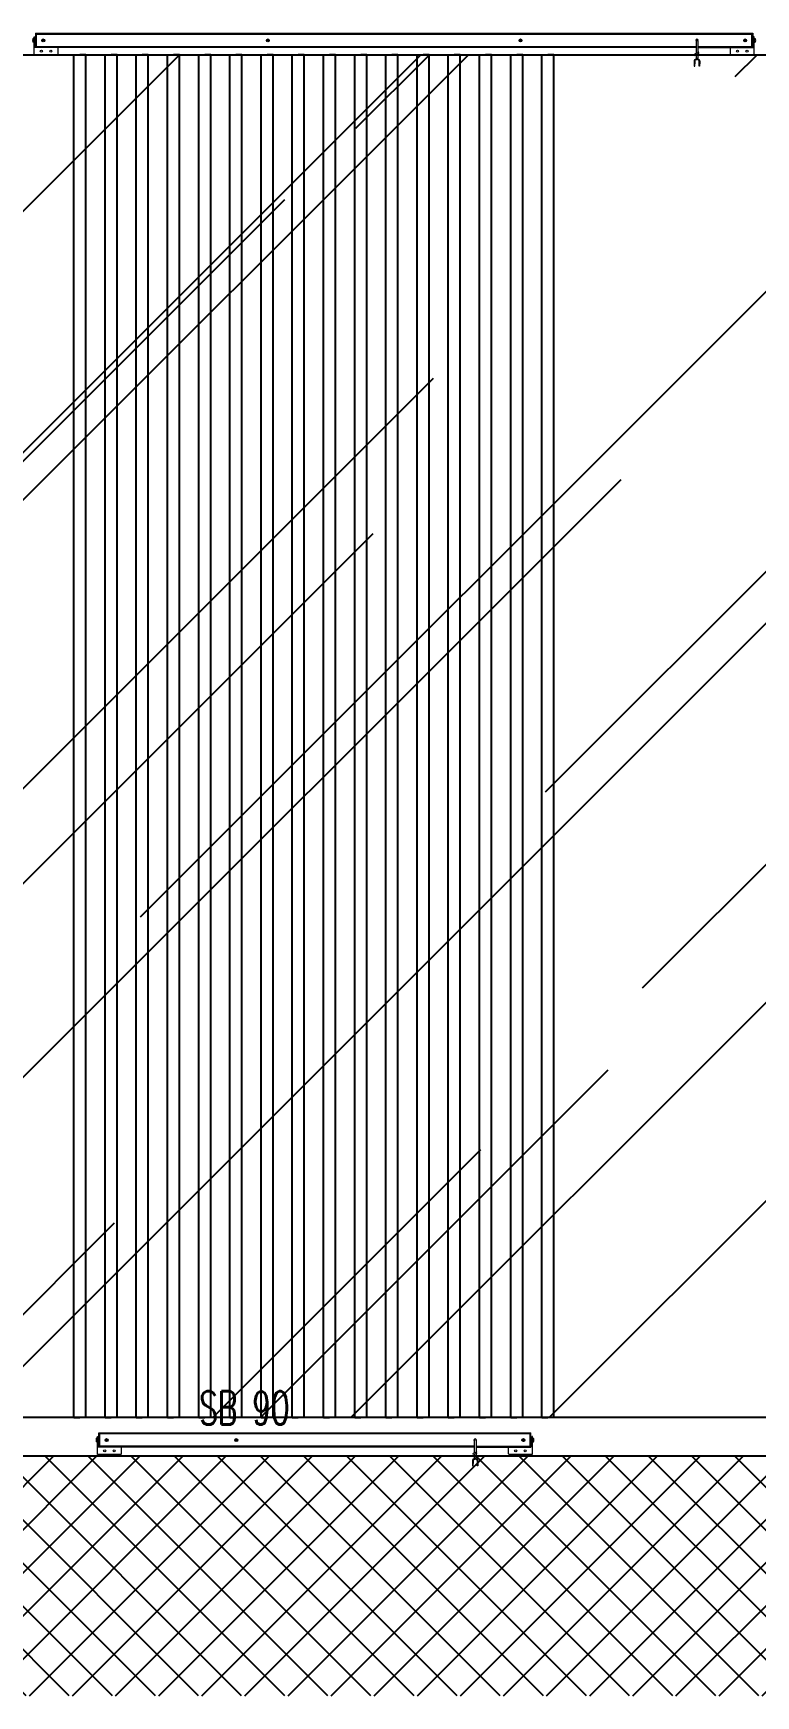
# Model space of a CAD drawing. Header units: millimetres. Extents: x 1734 to 22014, y 983 to 3953.
# Drawn here: x 20210.8 to 20361.3, y 1764.1 to 2110.6 of the extents above; entities that cross this region are included whole.
import ezdxf

# ---------------------------------------------------------------- set-up
doc = ezdxf.new("R2010")
doc.units = ezdxf.units.MM
for name, color, linetype in [('ARREDO_bacchette', 8, 'Continuous'), ('MATERIALS_transparent glass', 133, 'Continuous'), ('SURVEY_frames', 3, 'Continuous')]:
    doc.layers.add(name, color=color, linetype=linetype)
doc.layers.add('LD_light', color=240, linetype='Continuous', lineweight=5)
doc.styles.add('SIMPLEX', font='SIMPLEX.SHX', dxfattribs={"width": 0.65})

msp = doc.modelspace()

# ---------------------------------------------------------------- hatches: boundary and pattern name
at = {"layer": 'MATERIALS_transparent glass'}
h = msp.add_hatch(dxfattribs=at)
h.set_pattern_fill('AR-RROOF', color=144, scale=2.5, angle=-60.02541, style=0)
h.set_pattern_definition([(45, (18656.07, 5679.164), (53.8815, 143.6841), [952.5, -127, 317.5, -63.5]), (45, (18693.34, 5761.33), (-104.62, 14.8174), [190.5, -20.955, 381, -47.625]), (45, (18640.355, 5739.78), (203.4028, 263.5705), [508, -88.9, 254, -63.5])])
h.paths.add_polyline_path([(20193.982, 2106.116), (20593.978, 2106.116), (20593.978, 1822.116), (20193.982, 1822.116)])
at = {"layer": 'SURVEY_frames'}
h = msp.add_hatch(dxfattribs=at)
h.set_pattern_fill('ANSI37', color=144, scale=2, angle=-195.02541, style=0)
h.set_pattern_definition([(315, (18656.0706, 5679.1635), (4.490128, 4.490128), []), (45, (18656.0706, 5679.1635), (-4.490128, 4.490128), [])])
h.paths.add_polyline_path([(21080.175, 1764.116), (21080.175, 1814.116), (19456.527, 1814.116), (19456.448, 1764.116)])

# ---------------------------------------------------------------- linework, layer by layer
at = {"layer": 'ARREDO_bacchette'}
for p, q in [((20219.273, 1822.116), (20219.273, 2106.116)), ((20219.273, 2106.116), (20220.523, 2106.116)), ((20221.773, 2106.116), (20220.523, 2106.116)), ((20221.773, 1822.116), (20221.773, 2106.116)), ((20225.773, 1822.116), (20225.773, 2106.116)), ((20225.773, 2106.116), (20227.023, 2106.116)), ((20228.273, 2106.116), (20227.023, 2106.116)), ((20228.273, 1822.116), (20228.273, 2106.116)), ((20232.273, 1822.116), (20232.273, 2106.116)), ((20232.273, 2106.116), (20233.523, 2106.116)), ((20234.773, 2106.116), (20233.523, 2106.116)), ((20234.773, 1822.116), (20234.773, 2106.116)), ((20238.773, 1822.116), (20238.773, 2106.116)), ((20238.773, 2106.116), (20240.023, 2106.116)), ((20241.273, 2106.116), (20240.023, 2106.116)), ((20241.273, 1822.116), (20241.273, 2106.116)), ((20245.273, 1822.116), (20245.273, 2106.116)), ((20245.273, 2106.116), (20246.523, 2106.116)), ((20247.773, 2106.116), (20246.523, 2106.116)), ((20247.773, 1822.116), (20247.773, 2106.116)), ((20251.773, 1822.116), (20251.773, 2106.116)), ((20251.773, 2106.116), (20253.023, 2106.116)), ((20254.273, 2106.116), (20253.023, 2106.116)), ((20254.273, 1822.116), (20254.273, 2106.116)), ((20258.273, 1822.116), (20258.273, 2106.116)), ((20258.273, 2106.116), (20259.523, 2106.116)), ((20260.773, 2106.116), (20259.523, 2106.116)), ((20260.773, 1822.116), (20260.773, 2106.116)), ((20264.773, 1822.116), (20264.773, 2106.116)), ((20264.773, 2106.116), (20266.023, 2106.116)), ((20267.273, 2106.116), (20266.023, 2106.116)), ((20267.273, 1822.116), (20267.273, 2106.116)), ((20271.273, 1822.116), (20271.273, 2106.116)), ((20271.273, 2106.116), (20272.523, 2106.116)), ((20273.773, 2106.116), (20272.523, 2106.116)), ((20273.773, 1822.116), (20273.773, 2106.116)), ((20277.773, 1822.116), (20277.773, 2106.116)), ((20277.773, 2106.116), (20279.023, 2106.116)), ((20280.273, 2106.116), (20279.023, 2106.116)), ((20280.273, 1822.116), (20280.273, 2106.116)), ((20284.273, 1822.116), (20284.273, 2106.116)), ((20284.273, 2106.116), (20285.523, 2106.116)), ((20286.773, 2106.116), (20285.523, 2106.116)), ((20286.773, 1822.116), (20286.773, 2106.116)), ((20290.773, 1822.116), (20290.773, 2106.116)), ((20290.773, 2106.116), (20292.023, 2106.116)), ((20293.273, 2106.116), (20292.023, 2106.116)), ((20293.273, 1822.116), (20293.273, 2106.116)), ((20297.273, 1822.116), (20297.273, 2106.116)), ((20297.273, 2106.116), (20298.523, 2106.116)), ((20299.773, 2106.116), (20298.523, 2106.116)), ((20299.773, 1822.116), (20299.773, 2106.116)), ((20303.773, 1822.116), (20303.773, 2106.116)), ((20303.773, 2106.116), (20305.023, 2106.116)), ((20306.273, 2106.116), (20305.023, 2106.116)), ((20306.273, 1822.116), (20306.273, 2106.116)), ((20310.273, 1822.116), (20310.273, 2106.116)), ((20310.273, 2106.116), (20311.523, 2106.116)), ((20312.773, 2106.116), (20311.523, 2106.116)), ((20312.773, 1822.116), (20312.773, 2106.116)), ((20316.773, 1822.116), (20316.773, 2106.116)), ((20316.773, 2106.116), (20318.023, 2106.116)), ((20319.273, 2106.116), (20318.023, 2106.116)), ((20319.273, 1822.116), (20319.273, 2106.116)), ((20219.273, 1822.116), (20220.523, 1822.116)), ((20221.773, 1822.116), (20220.523, 1822.116)), ((20225.773, 1822.116), (20227.023, 1822.116)), ((20228.273, 1822.116), (20227.023, 1822.116)), ((20232.273, 1822.116), (20233.523, 1822.116)), ((20234.773, 1822.116), (20233.523, 1822.116)), ((20238.773, 1822.116), (20240.023, 1822.116)), ((20241.273, 1822.116), (20240.023, 1822.116)), ((20245.273, 1822.116), (20246.523, 1822.116)), ((20247.773, 1822.116), (20246.523, 1822.116)), ((20251.773, 1822.116), (20253.023, 1822.116)), ((20254.273, 1822.116), (20253.023, 1822.116)), ((20258.273, 1822.116), (20259.523, 1822.116)), ((20260.773, 1822.116), (20259.523, 1822.116)), ((20264.773, 1822.116), (20266.023, 1822.116)), ((20267.273, 1822.116), (20266.023, 1822.116)), ((20271.273, 1822.116), (20272.523, 1822.116)), ((20273.773, 1822.116), (20272.523, 1822.116)), ((20277.773, 1822.116), (20279.023, 1822.116)), ((20280.273, 1822.116), (20279.023, 1822.116)), ((20284.273, 1822.116), (20285.523, 1822.116)), ((20286.773, 1822.116), (20285.523, 1822.116)), ((20290.773, 1822.116), (20292.023, 1822.116)), ((20293.273, 1822.116), (20292.023, 1822.116)), ((20297.273, 1822.116), (20298.523, 1822.116)), ((20299.773, 1822.116), (20298.523, 1822.116)), ((20303.773, 1822.116), (20305.023, 1822.116)), ((20306.273, 1822.116), (20305.023, 1822.116)), ((20310.273, 1822.116), (20311.523, 1822.116)), ((20312.773, 1822.116), (20311.523, 1822.116)), ((20316.773, 1822.116), (20318.023, 1822.116)), ((20319.273, 1822.116), (20318.023, 1822.116))]:
    msp.add_line(p, q, dxfattribs=at)
at = {"layer": 'LD_light'}
for p, q in [((20211.298, 2110.587), (20211.298, 2107.607)), ((20211.298, 2110.587), (20360.702, 2110.587)), ((20211.298, 2110.388), (20360.702, 2110.388)), ((20211.496, 2110.359), (20211.298, 2110.359)), ((20211.496, 2107.826), (20211.496, 2110.388)), ((20360.503, 2110.359), (20360.702, 2110.359)), ((20360.503, 2107.826), (20360.503, 2110.359)), ((20360.702, 2110.587), (20360.702, 2107.607)), ((20210.801, 2108.7), (20210.801, 2109.494)), ((20211, 2109.494), (20210.801, 2109.494)), ((20211, 2108.7), (20210.801, 2108.7)), ((20211, 2109.842), (20211.149, 2109.842)), ((20211, 2106.117), (20211, 2109.842)), ((20348.88, 2107.607), (20211, 2107.607)), ((20211.149, 2107.607), (20211.149, 2109.842)), ((20211.298, 2109.594), (20211.149, 2109.594)), ((20211.298, 2108.6), (20211.149, 2108.6)), ((20211.496, 2107.826), (20211.298, 2107.826)), ((20211.298, 2107.806), (20348.88, 2107.806)), ((20215.966, 2106.216), (20215.966, 2107.508)), ((20348.624, 2106.271), (20349.504, 2106.711)), ((20348.88, 2109.093), (20348.88, 2106.399)), ((20349.278, 2109.093), (20349.278, 2106.598)), ((20349.278, 2107.806), (20360.702, 2107.806)), ((20349.278, 2107.607), (20361, 2107.607)), ((20356.033, 2106.216), (20356.033, 2107.508)), ((20360.503, 2107.826), (20360.702, 2107.826)), ((20360.702, 2109.594), (20360.851, 2109.594)), ((20360.702, 2108.6), (20360.851, 2108.6)), ((20361, 2109.842), (20360.851, 2109.842)), ((20360.851, 2107.607), (20360.851, 2109.842)), ((20361, 2106.117), (20361, 2109.842)), ((20361, 2109.494), (20361.198, 2109.494)), ((20361, 2108.7), (20361.198, 2108.7)), ((20361.198, 2108.7), (20361.198, 2109.494)), ((20215.867, 2106.117), (20211, 2106.117)), ((20348.508, 2104.832), (20348.508, 2104.214)), ((20348.657, 2104.214), (20348.508, 2104.214)), ((20348.624, 2105.969), (20349.504, 2106.409)), ((20348.657, 2104.832), (20348.657, 2104.214)), ((20348.88, 2106.098), (20348.88, 2105.42)), ((20348.88, 2105.42), (20349.278, 2105.42)), ((20349.278, 2106.296), (20349.278, 2105.42)), ((20349.501, 2104.832), (20349.501, 2104.214)), ((20349.501, 2104.214), (20349.65, 2104.214)), ((20349.65, 2104.832), (20349.65, 2104.214)), ((20356.132, 2106.117), (20361, 2106.117)), ((20223.997, 1817.007), (20223.997, 1817.802)), ((20224.196, 1817.802), (20223.997, 1817.802)), ((20224.196, 1817.007), (20223.997, 1817.007)), ((20224.196, 1818.15), (20224.345, 1818.15)), ((20224.196, 1814.425), (20224.196, 1818.15)), ((20302.673, 1815.915), (20224.196, 1815.915)), ((20224.345, 1815.915), (20224.345, 1818.15)), ((20224.494, 1817.901), (20224.345, 1817.901)), ((20224.494, 1816.908), (20224.345, 1816.908)), ((20224.494, 1818.895), (20314.494, 1818.895)), ((20224.494, 1815.915), (20224.494, 1818.895)), ((20314.494, 1818.696), (20224.494, 1818.696)), ((20224.692, 1818.671), (20224.494, 1818.671)), ((20224.692, 1816.138), (20224.494, 1816.138)), ((20302.673, 1816.113), (20224.494, 1816.113)), ((20224.692, 1816.138), (20224.692, 1818.671)), ((20229.163, 1814.524), (20229.163, 1815.815)), ((20302.673, 1817.405), (20302.673, 1814.711)), ((20303.07, 1817.405), (20303.07, 1814.91)), ((20303.07, 1816.113), (20314.494, 1816.113)), ((20303.07, 1815.915), (20314.494, 1815.915)), ((20309.825, 1814.529), (20309.825, 1815.82)), ((20314.295, 1818.671), (20314.494, 1818.671)), ((20314.295, 1816.138), (20314.295, 1818.671)), ((20314.295, 1816.138), (20314.494, 1816.138)), ((20314.494, 1815.915), (20314.494, 1818.895)), ((20314.494, 1817.906), (20314.643, 1817.906)), ((20314.494, 1816.913), (20314.643, 1816.913)), ((20314.792, 1818.154), (20314.643, 1818.154)), ((20314.643, 1815.919), (20314.643, 1818.154)), ((20314.792, 1814.429), (20314.792, 1818.154)), ((20314.792, 1817.807), (20314.99, 1817.807)), ((20314.792, 1817.012), (20314.99, 1817.012)), ((20314.99, 1817.012), (20314.99, 1817.807)), ((20229.063, 1814.425), (20224.196, 1814.425)), ((20302.3, 1813.145), (20302.3, 1812.527)), ((20302.449, 1812.527), (20302.3, 1812.527)), ((20302.416, 1814.583), (20303.296, 1815.023)), ((20302.416, 1814.282), (20303.296, 1814.721)), ((20302.449, 1813.145), (20302.449, 1812.527)), ((20302.673, 1814.41), (20302.673, 1813.732)), ((20302.673, 1813.732), (20303.07, 1813.732)), ((20303.07, 1814.608), (20303.07, 1813.732)), ((20303.293, 1813.145), (20303.293, 1812.527)), ((20303.293, 1812.527), (20303.442, 1812.527)), ((20303.442, 1813.145), (20303.442, 1812.527)), ((20309.924, 1814.429), (20314.792, 1814.429))]:
    msp.add_line(p, q, dxfattribs=at)
for points in [[(20212.996, 2109.029), (20212.887, 2108.966), (20212.778, 2109.029), (20212.778, 2109.156), (20212.887, 2109.219), (20212.996, 2109.156)], [(20259.784, 2109.029), (20259.675, 2108.966), (20259.566, 2109.029), (20259.566, 2109.156), (20259.675, 2109.219), (20259.784, 2109.156)], [(20312.215, 2109.029), (20312.324, 2108.966), (20312.433, 2109.029), (20312.433, 2109.156), (20312.324, 2109.219), (20312.215, 2109.156)], [(20359.003, 2109.029), (20359.112, 2108.966), (20359.221, 2109.029), (20359.221, 2109.156), (20359.112, 2109.219), (20359.003, 2109.156)], [(20226.192, 1817.342), (20226.083, 1817.279), (20225.974, 1817.342), (20225.974, 1817.468), (20226.083, 1817.531), (20226.192, 1817.468)], [(20253.212, 1817.342), (20253.103, 1817.279), (20252.994, 1817.342), (20252.994, 1817.468), (20253.103, 1817.531), (20253.212, 1817.468)], [(20312.795, 1817.342), (20312.904, 1817.279), (20313.014, 1817.342), (20313.014, 1817.468), (20312.904, 1817.531), (20312.795, 1817.468)]]:
    msp.add_lwpolyline(points, close=True, dxfattribs=at)
for points in [[(20348.518, 2104.214), (20348.518, 2103.701), (20348.647, 2103.701), (20348.647, 2104.214)], [(20349.64, 2104.214), (20349.64, 2103.701), (20349.512, 2103.701), (20349.512, 2104.214)], [(20302.31, 1812.527), (20302.31, 1812.014), (20302.439, 1812.014), (20302.439, 1812.527)], [(20303.432, 1812.527), (20303.432, 1812.014), (20303.304, 1812.014), (20303.304, 1812.527)]]:
    msp.add_lwpolyline(points, dxfattribs=at)
for centre, radius in [((20212.49, 2106.862), 0.219), ((20212.887, 2109.093), 0.298), ((20212.887, 2109.093), 0.273), ((20214.476, 2106.862), 0.219), ((20259.675, 2109.093), 0.298), ((20259.675, 2109.093), 0.273), ((20312.324, 2109.093), 0.298), ((20312.324, 2109.093), 0.273), ((20357.523, 2106.862), 0.219), ((20359.112, 2109.093), 0.298), ((20359.112, 2109.093), 0.273), ((20359.509, 2106.862), 0.219), ((20226.083, 1817.405), 0.298), ((20226.083, 1817.405), 0.273), ((20253.103, 1817.405), 0.298), ((20253.103, 1817.405), 0.273), ((20312.904, 1817.405), 0.298), ((20312.904, 1817.405), 0.273), ((20225.686, 1815.17), 0.219), ((20227.673, 1815.17), 0.219), ((20311.315, 1815.174), 0.219), ((20313.302, 1815.174), 0.219)]:
    msp.add_circle(centre, radius, dxfattribs=at)
for centre, radius, start, end in [((20211.375, 2109.097), 0.698, 145.29195, 214.70805), ((20215.867, 2107.508), 0.0993, 0, 90), ((20349.079, 2109.093), 0.248, 323.1301, 216.8699), ((20349.079, 2109.093), 0.199, 0, 180), ((20356.132, 2107.508), 0.0993, 90, 180), ((20360.625, 2109.097), 0.698, 325.29195, 34.70805), ((20215.867, 2106.216), 0.0993, 270, 0), ((20348.88, 2104.832), 0.373, 99.59407, 180), ((20348.88, 2104.832), 0.224, 99.59407, 180), ((20348.781, 2105.42), 0.224, 279.59407, 0), ((20348.781, 2105.42), 0.373, 279.59407, 0), ((20349.377, 2105.42), 0.373, 216.8699, 260.40593), ((20349.377, 2105.42), 0.224, 180, 260.40593), ((20349.278, 2104.832), 0.224, 0, 80.40593), ((20349.278, 2104.832), 0.373, 0, 80.40593), ((20356.132, 2106.216), 0.0993, 180, 270), ((20224.571, 1817.405), 0.698, 145.29195, 214.70805), ((20229.063, 1815.815), 0.0993, 0, 90), ((20302.871, 1817.405), 0.248, 323.1301, 216.8699), ((20302.871, 1817.405), 0.199, 0, 180), ((20309.924, 1815.82), 0.0993, 90, 180), ((20314.417, 1817.409), 0.698, 325.29195, 34.70805), ((20229.063, 1814.524), 0.0993, 270, 0), ((20302.673, 1813.145), 0.373, 99.59407, 180), ((20302.673, 1813.145), 0.224, 99.59407, 180), ((20302.573, 1813.732), 0.224, 279.59407, 0), ((20302.573, 1813.732), 0.373, 279.59407, 0), ((20303.169, 1813.732), 0.373, 216.8699, 260.40593), ((20303.169, 1813.732), 0.224, 180, 260.40593), ((20303.07, 1813.145), 0.224, 0, 80.40593), ((20303.07, 1813.145), 0.373, 0, 80.40593), ((20309.924, 1814.529), 0.0993, 180, 270)]:
    msp.add_arc(centre, radius, start, end, dxfattribs=at)
at = {"layer": 'SURVEY_frames', "color": 144}
for p, q in [((19605.913, 2106.116), (20593.978, 2106.116)), ((20593.978, 1822.116), (20104.217, 1822.116)), ((19456.448, 1814.116), (21080.175, 1814.116))]:
    msp.add_line(p, q, dxfattribs=at)
msp.add_lwpolyline([(20193.982, 2106.116), (20593.978, 2106.116), (20593.978, 1822.116), (20193.982, 1822.116)], close=True, dxfattribs=at)

# ---------------------------------------------------------------- texts
at = {"layer": 'LD_light', "insert": (20254.795, 1827.58, 0), "char_height": 6.95364, "attachment_point": 2, "style": 'SIMPLEX'}
msp.add_mtext('{\\Fromans|c0;SB 90}', dxfattribs=at)

doc.saveas('drawing.dxf')
